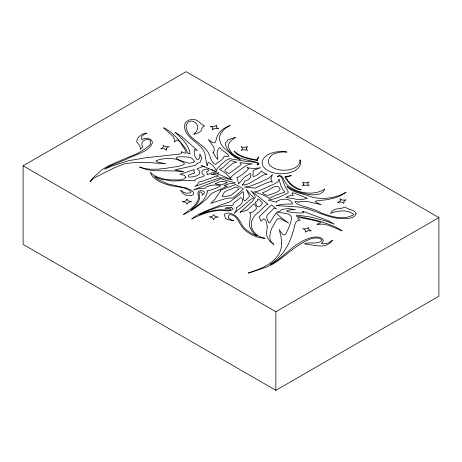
<?xml version="1.0" encoding="UTF-8"?>
<svg xmlns="http://www.w3.org/2000/svg" width="462" height="462" viewBox="0 0 462 462"><rect width="100%" height="100%" fill="white"/><g stroke="black" fill="none" stroke-linecap="round" stroke-linejoin="round"><path stroke-width="0.69" d="M257.952 212.78L266.545 204.562L268.058 204.302L251.184 190.875L254.579 194.964L255.301 197.251L252.61 201.132L239.974 212.433C241.949 210.591 247.361 211.515 248.198 209.147L253.985 203.852L254.718 204.164L256.41 207.756A4.366 2.518 0 0 1 256.271 208.905L252.529 212.122L249.555 212.485L250.265 213.167L250.52 215.032L249.486 224.128L249.873 226.958L251.975 231.052L254.031 233.564L257.149 236.024C251.08 233.287 244.462 230.203 241.441 223.851C239.016 218.705 234.869 213.432 228.725 213.126C227.073 213.097 222.395 213.912 224.867 216.089C224.041 220.166 231.312 219.756 233.668 220.807L232.438 220.328A12.595 7.271 0 0 1 229.781 218.994C226.992 217.741 228.557 214.102 231.306 214.691C234.991 215.431 237.364 218.884 239.085 221.968M257.877 212.855C246.154 221.448 251.218 235.695 264.899 238.288C254.354 237.693 243.63 231.912 239.125 222.037M23.1 165.806L186.146 71.674L438.9 217.596L438.9 296.194L275.854 390.326L23.1 244.404L23.1 165.806L275.854 311.729L438.9 217.596M210.764 178.24L214.316 176.923L214.876 176.288L218.566 176.259L217.504 175.439A10.753 6.208 0 0 0 215.292 174.7L210.92 174.336L218.676 172.921L217.567 173.394L217.602 173.781L232.392 180.03L224.786 178.049L219.837 177.731L194.941 186.475L197.286 184.673L199.503 181.739L201.143 181.653L210.626 178.286M307.6 230.89C304.06 232.057 306.202 233.241 305.012 229.868A4.054 2.339 0 0 0 304.493 229.481L302.829 228.73L306.196 228.84A4.17 2.408 0 0 0 307.172 228.569L308.991 227.385L308.599 228.592L308.864 229.429L311.319 230.902L308.893 230.723A3.887 2.246 0 0 0 307.6 230.89M208.062 168.266L208.587 168.486M211.463 169.669L212.918 170.27M214.408 170.882L215.309 171.252M202.61 166.02L204.73 166.898M275.854 311.729L275.854 390.326M252.997 174.284C251.126 180.232 261.711 172.049 261.353 170.975C262.664 172.58 265.8 173.683 267.042 174.307C262.37 173.972 258.939 178.69 254.724 180.059C250.941 182.409 248.146 184.65 243.509 184.875C239.645 186.446 245.155 183.056 244.485 181.191C248.244 180.671 252.645 177.391 250.161 173.383L244.71 177.067L238.958 183.281C238.49 185.568 237.716 179.187 237.508 178.598A5.4 3.119 0 0 0 236.763 177.801L240.846 175.589L246.31 171.258L248.469 168.884L248.279 168.284L247.13 167.723L253.967 168.613L260.499 167.706L253.886 170.23L253.199 171.396L252.997 174.284M267.232 226.825L266.453 233.703L267.244 237.352L269.692 241.147L273.77 244.513L271.338 242.088L270.397 240.292L269.86 238.196L269.825 235.366L270.524 231.762L271.835 228.24L276.565 219.964L277.801 218.855L280.411 218.74L288.669 223.054L281.202 217.694L276.033 213.034L269.975 222.441L269.421 222.857L268.676 222.661L266.753 217.879L266.753 216.551L267.406 214.963L273.683 208.553L274.532 208.264L276.478 208.911L271.506 204.932L258.928 217.076L260.239 219.028L260.978 221.211L263.848 218.711L265.523 220.022L266.516 221.852L267.232 226.825M281.716 243.532C281.491 260.701 262.162 268.936 248.181 273.059L266.724 267.007L273.325 263.889C286.151 255.625 297.083 243.717 311.706 238.525C314.934 237.936 319.409 237.087 321.714 240.032L321.673 240.673C316.811 245.137 309.823 241.193 304.394 243.959C312.976 244.306 321.847 248.856 329.937 243.162C336.134 236.48 329.094 243.688 326.374 243.283C324.809 243.566 323.198 243.59 321.621 243.37L321.304 243.151C326.513 240.24 320.443 236.625 316.88 237.018C309.956 236.833 303.551 240.246 297.857 243.861C287.999 249.925 280.688 259.95 270.004 264.628L270.432 264.31C282.172 256.733 289.05 245.778 292.613 232.738C294.993 228.713 293.728 219.531 300.184 220.31L297.811 218.347L297.724 217.648L302.206 217.966L315.482 220.68L319.848 221.997L320.599 222.447L320.536 222.851C311.042 226.207 323.417 222.869 325.069 224.769C328.003 223.729 353.736 236.966 336.018 227.304C323.44 221.506 309.731 218.601 296.252 216.112L296.806 215.269L298.845 215.309L311.994 217.307L326.582 221.229L334.286 224.197L329.776 221.564L324.255 219.167L302.483 211.14L303.771 212.139L303.73 212.849C298.059 213.149 292.042 212.867 286.596 211.209L287.358 210.481L290.332 209.777L295.334 209.667L288.34 208.593L282.034 209.35L280.157 211.065L276.542 212.225L284.552 213.167L288.64 214.108L290.436 215.402L291.251 217.071L291.378 219.052L290.662 222.828L288.611 228.222L285.487 234.442L284.234 234.991L282.704 234.263L280.74 232.097L279.291 229.429L281.243 238.022L281.716 243.532M300 160.932C300.052 164.01 297.534 166.424 294.993 167.764A16.124 9.309 0 0 1 289.813 169.641C285.071 170.645 280.024 170.426 275.456 168.757A16.257 9.384 0 0 1 272.164 167.105C265.275 163.715 268.861 154.897 275.173 153.523C278.881 152.09 282.935 151.675 286.879 152.067C283.749 151.363 280.388 151.478 277.183 151.813A18.445 10.649 0 0 0 272.875 152.685C267.359 153.898 259.939 159.09 262.78 165.569A18.977 10.955 0 0 0 265.979 169.346L267.816 170.542A19.254 11.117 0 0 0 277.084 173.51C283.772 174.318 291.031 173.435 296.633 169.462C298.643 168.001 300.346 165.864 300.629 163.323C301.057 162.145 299.376 157.6 300 160.932M207.034 164.94L207.028 165.719L208.016 162.826L208.657 162.237L212.953 165.581L216.568 170.674L217.175 168.63L222.257 163.438L227.05 159.817L229.429 158.651L243.208 160.932L255.093 162.243L258.01 163.352L258.2 164.149L257.149 164.963L258.576 164.333L258.899 163.433C248.839 158.928 233.229 160.406 228.65 147.569C225.629 139.651 246.431 133.547 227.35 140.119L227.125 141.256L225.248 143.174C225.854 148.14 229.683 152.495 233.576 155.509C239.818 159.119 244.375 161.55 234.627 157.149L223.169 147.193L220.963 143.942L219.485 139.674L219.565 136.452L221.032 132.842L225.092 128.523L230.157 125.254L223.868 128.505L219.75 132.109L217.238 135.984L215.546 141.84L214.882 142.85L212.098 142.302L208.431 139.524L213.842 147.13L214.235 150.704L213.121 152.622C211.844 150.029 219.872 165.488 217.429 156.399C216.869 153.361 217.03 149.734 219.537 147.592L219.854 147.592C221.76 151.051 236.157 158.275 224.209 156.052C223.741 160.002 218.203 161.521 215.719 164.38C212.537 164.108 211.128 159.269 209.962 156.699C206.549 143.439 187.514 140.587 186.117 126.871C186.931 117.233 199.186 120.83 197.424 129.054C196.471 133.807 188.796 136.33 199.18 132.369C202.368 131.37 201.161 126.692 204.574 125.768C200.502 124.665 198.591 119.641 193.93 119.537C190.408 119.063 186.146 120.455 184.852 124.047C182.23 137.78 201.374 141.984 204.961 153.788C205.55 157.698 206.052 161.123 207.034 164.94M236.787 207.299L236.094 210.58L234.147 213.346L251.109 199.053L253.702 198.007L246.234 189.46L248.978 194.773L249.451 196.633L245.178 200.675L244.381 200.589L243.659 199.757L243.237 191.632L229.695 201.969L220.975 204.874C211.781 208.922 198.602 213.005 191.753 218.988C199.601 215.009 207.958 211.723 216.747 210.649C221.795 208.888 229.764 213.311 233.125 208.72L231.052 207.398L231.56 207.213L227.454 207.392L224.925 208.322L229.008 208.414L230.544 209.026L230.653 209.627L228.996 210.054L220.755 209.788L214.564 210.32L207.328 211.931L199.307 214.749L208.535 210.429L218.971 206.907L226.264 205.544L232.871 205.428L233.298 203.748L234.713 202.269L240.442 197.875L241.736 197.886C244.542 202.662 239.928 205.347 236.787 207.299M207.34 191.944C205.503 200.179 197.834 205.671 191.077 209.962C195.224 206.462 200.317 201.802 199.584 195.83C197.199 191.256 203.061 190.234 202.183 195.189C209.898 190.379 194.618 187.843 198.493 195.414C199.549 204.164 189.183 209.661 183.483 214.564L192.706 209.719L200.162 204.273L206.364 199.238L212.197 193.041L227.477 186.071L224.873 185.984L224.006 185.447L229.031 183.824L235.487 182.958L220.045 178.575L219.179 179.608L217.879 180.238L193.503 189.882L198.966 188.646L204.73 188.334C208.98 184.557 215.049 184.65 220.351 185.516L220.409 186.14L213.328 189.264L209.222 190.506L207.19 190.604L207.34 191.944M212.93 128.453L212.451 129.914L213.842 129.019A4.66 2.691 0 0 1 214.686 128.696A3.852 2.223 0 0 1 215.829 128.505L218.705 128.771L216.482 127.339L216.245 126.345L216.73 125.162L214.53 126.369A3.887 2.246 0 0 1 213.323 126.576L210.441 126.322L211.694 126.888A4.435 2.564 0 0 1 212.393 127.408L212.93 128.453M185.88 177.35C182.652 181.312 175.265 179.487 170.403 179.914A25.647 14.807 0 0 1 164.761 179.233C159.644 177.83 153.915 176.501 150.387 172.199C151.299 176.773 156.612 180.157 160.897 182.219A34.829 20.109 0 0 0 166.256 184.263C174.18 187.445 184.858 185.915 191.158 191.799L190.436 192.66L189.264 193.11L186.099 193.162L182.975 192.013L180.55 190.142L182.837 193.376L185.684 195.212L188.918 195.253L191.141 195.778L193.439 194.254L193.682 192.4L191.187 190.073L186.296 187.994L167.822 183.934L158.068 179.412L154.198 176.582L160.291 178.961L171.598 180.919A23.539 13.589 0 0 0 173.285 180.988L190.633 180.411L195.004 180.948L194.877 180.168C195.894 177.131 208.362 177.044 202.905 174.243C199.44 171.027 205.671 167.764 208.35 169.814A2.235 1.288 0 0 1 208.61 170.744L206.52 171.98L207.311 173.51L206.936 174.723L213.946 172.17L217.076 172.037L201.161 165.425L202.183 166.736L197.008 168.855A10.915 6.301 0 0 1 199.48 171.512C201.767 175.918 191.811 177.252 188.987 177.079C185.828 174.624 193.832 173.637 194.618 172.921L193.942 171.367L194.236 169.566L179.88 174.359L184.402 175.294L185.88 177.35M356.092 213.536C354.521 219.41 346.032 218.399 341.1 218.538C326.23 217.995 313.461 208.83 298.787 207.034L276.005 205.538L283.437 204.192L292.562 204.008C291.17 197.672 280.636 198.21 276.305 201.784L276.478 202.281L268.249 200.069L273.464 199.024L279.776 196.835L287.11 193.503L288.248 192.365L287.872 190.916L284.794 185.915L281.762 177.42L279.649 175.97L277.31 176.605C279.325 174.122 283.16 176.524 283.472 179.256C285.551 184.517 290.552 188.092 295.645 190.2C304.856 194.005 316.164 194.618 324.815 189.033C322.973 194.225 316.765 194.999 312.046 194.872C303.28 193.757 294.155 191.505 286.954 186.348C292.741 193.208 304.181 193.514 312.017 197.159C322.418 199.578 333.42 198.406 343.093 193.844L346.09 192.221L339.905 196.055L335.21 197.805L327.622 199.607L315.431 201.08L315.402 201.599L316.326 202.5L321.304 204.73L307.542 201.524L301.091 201.461L298.775 201.877L299.035 202.298C296.852 201.761 292.717 199.965 296.592 203.58C304.129 207.484 313.427 208.096 320.853 212.768C330.879 216.609 343.919 220.703 353.707 214.593C348.077 209.067 337.399 210.672 330.521 213.328L331.514 211.879A13.837 7.987 0 0 1 335.302 209.222L341.955 208.223L345.166 206.941C348.065 210.146 354.285 209.043 356.092 213.536M292.071 193.468L293.197 195.645L289.743 195.755L286.301 197.055L286.18 197.488L298.412 199.59L303.032 199.341L307.392 198.319L293.445 192.827L292.504 192.775L292.071 193.468M262.78 192.902C263.698 194.594 266.395 195.27 268.307 195.247C272.205 193.786 277.951 192.827 280.163 189.495C277.333 181.127 268.399 191.822 263.323 192.313A1.825 1.057 0 0 0 262.78 192.902M270.986 178.401C270.01 180.873 275.034 183.298 270.501 181.595C265.084 183.229 259.892 185.851 254.903 188.3A5.735 3.309 0 0 0 252.495 187.757L247.303 187.63L244.421 186.971L249.076 186.515L259.136 182.727L268.335 178.407L272.493 174.63L270.986 178.401M181.733 152.362L181.404 153.24L179.013 154.158L146.258 157.704L128.754 160.666L112.624 165.829L104.689 169.144L108.582 166.563L126.478 159.217C134.829 154.285 148.446 152.674 152.541 142.66C151.761 137.947 145.501 137.387 142.042 139.547L141.632 139.489C139.986 136.198 144.415 134.003 147.02 133.172C142.204 133.316 137 136.775 136.613 141.863C138.571 143.861 140.615 146.367 140.483 149.324L142.388 147.263L142.533 146.367C138.421 139.351 153.892 135.915 150.086 144.773C144.173 149.907 137.462 154.077 130.013 156.526L109.644 165.263L102.183 169.525L92.926 177.957L90.009 181.739L93.249 178.528L102.021 173.931L114.368 167.793L123.851 163.993L131.936 162.791L140.546 162.399L150.866 162.693L165.587 163.819L157.692 162.047L156.035 161.036L156.139 160.597C165.396 157.646 175.889 156.959 184.124 163.138L184.211 164.368C178.655 167.105 171.841 166.973 165.846 168.37L157.582 169.179L150.029 169.225L144.479 168.543L139.489 166.99L146.471 169.542L153.829 170.674L175.658 170.952L183.42 171.87L182.161 171.252L174.902 169.86L195.588 165.28C196.315 163.259 198.793 162.867 200.387 162.139C199.965 160.464 202.275 159.505 201.628 157.813C197.476 149.024 202.339 158.812 197.592 159.592L197.17 159.586C194.669 157.224 193.774 152.974 194.3 149.711L197.361 150.375L181.375 136.261L174.879 132.213C181.139 137.988 189.056 144.825 190.055 153.817C186.729 154.73 187.029 149.157 184.887 147.557C178.696 140.171 172.644 131.641 163.513 127.778L172.915 136.175L174.619 139.622L174.457 142.048L176.241 140.333L177.385 139.928L180.122 142.007L184.696 149.139L186.29 153.009C185.499 154.354 180.267 150.26 181.733 152.362M230.7 177.893L230.734 178.372L226.028 173.585L219.346 169.219L220.998 168.792L223.475 167.169L230.411 160.47L236.7 162.179L234.419 162.757L231.803 164.108L225.081 169.825L224.792 170.386L225.26 171.292L228.39 173.285L229.937 172.973L240.234 165.448L241.193 163.779L239.795 162.641L252.362 163.929L248.261 164.622L244.75 166.435L236.249 172.649L231.595 176.472L230.7 177.893M194.45 161.515L193.757 162.364L190.217 163.121A5.619 3.246 0 0 1 188.629 163.126C167.81 157.201 176.507 155.833 189.778 157.323A6.277 3.621 0 0 1 191.129 157.842L192.798 159.084L194.45 161.515M255.619 202.35C256.502 209.298 260.753 207.161 262.508 202.76C261.203 202.252 258.801 197.488 257.363 199.463C258.368 201.449 256.191 200.803 255.619 202.35M166.464 148.735L166.447 148.955A2.431 1.403 0 0 0 166.459 149.261L166.799 150.19L164.819 148.937A3.667 2.119 0 0 0 163.843 148.7L160.678 148.828L163.051 147.436L163.398 146.558L163.034 145.293L164.801 146.471A3.915 2.258 0 0 0 165.898 146.766L169.161 146.656L167.371 147.482A4.089 2.362 0 0 0 166.615 148.285L166.464 148.735M340.425 200.144C340.794 202.356 334.147 202.772 340.413 202.096C343.266 201.455 344.45 205.729 343.901 201.467A4.256 2.46 0 0 1 344.404 200.883L346.188 199.902L342.868 200.138A3.991 2.304 0 0 1 341.753 199.861L339.934 198.758L340.425 200.144M257.675 160.441L250.86 159.454L242.562 157.005L237.058 154.233L234.176 151.149L238.513 154.579L244.34 157.115L256.606 160.083L257.577 158.039L258.968 156.913L257.813 158.847A9.321 5.382 0 0 0 257.657 159.864L257.675 160.441M220.247 191.256L215.13 199.07L210.793 203.367L224.388 198.926L229.233 198.048L233.35 197.967L243.399 188.998L235.643 184.523L220.108 190.286L220.247 191.256M246.281 148.238L246.523 149.324L247.644 150.375L244.184 149.601L241.072 150.375L242.261 149.145A3.973 2.293 0 0 0 242.44 148.429L241.1 146.598L243.156 147.291A3.777 2.183 0 0 0 244.294 147.401L247.609 146.598L246.281 148.238M222.684 195.68L222.569 196.535L224.232 196.483A18.549 10.707 0 0 0 230.116 195.553L231.312 195.085L239.218 188.721L236.122 186.937L225.086 191.499L223.371 193.584L222.684 195.68M279.025 179.435L278.713 180.584L277.402 182.12L273.25 184.505L259.754 190.535L256.329 191.678L254.054 191.834L262.052 194.456L269.906 198.412L269.872 198.094L275.381 195.334L285.031 192.036L283.177 190.13L280.85 185.684L279.025 179.435M186.856 199.278L186.544 200.133A4.071 2.35 0 0 1 186.134 200.6L185.99 200.716A3.875 2.235 0 0 1 185.002 201.236L182.432 201.727L184.425 201.986A4.175 2.414 0 0 1 185.216 202.212L185.406 202.292A3.835 2.212 0 0 1 186.411 202.939L187.22 204.343L187.624 203.234A4.17 2.408 0 0 1 188.08 202.708A3.817 2.2 0 0 1 189.328 202.05L191.684 201.576L188.912 201.109A3.534 2.044 0 0 1 187.976 200.595L187.029 199.001L186.856 199.278M227.16 182.606C223.851 184.609 219.028 185.227 215.338 183.824A0.629 0.364 0 0 1 215.257 183.657L220.466 181.526L222.332 181.323A7.773 4.487 0 0 1 223.204 181.393L226.686 182.143L227.16 182.606M213.698 219.41L213.571 219.704L212.728 218.104A3.725 2.148 0 0 0 211.827 217.538L209.072 216.921L211.365 216.597A4.014 2.316 0 0 0 212.202 216.291C213.814 215.459 213.594 213.317 214.622 215.927A3.667 2.119 0 0 0 215.506 216.493L218.289 217.053L215.846 217.458A3.904 2.252 0 0 0 214.917 217.868L214.426 218.214A4.274 2.466 0 0 0 213.918 218.821L213.698 219.41M285.828 176.767L288.201 181.035L291.845 184.916A34.049 19.658 0 0 0 293.872 186.457L297.505 188.484L301.27 189.807C296.656 189.397 292.498 186.584 289.408 183.275C288.906 182.398 282.138 175.797 286.174 176.282A10.603 6.122 0 0 0 288.375 176.114C295.992 174.359 287.069 177.165 285.828 176.767M303.8 184.35L302.483 185.834L306.087 185.077A3.8 2.195 0 0 1 307.074 185.198L309.084 185.851L307.686 184.009A3.962 2.287 0 0 1 307.894 183.264L309.02 182.057L306.242 182.848A3.76 2.171 0 0 1 305.151 182.831L302.512 182.057L303.857 183.761A3.632 2.096 0 0 1 303.8 184.35"/></g></svg>
